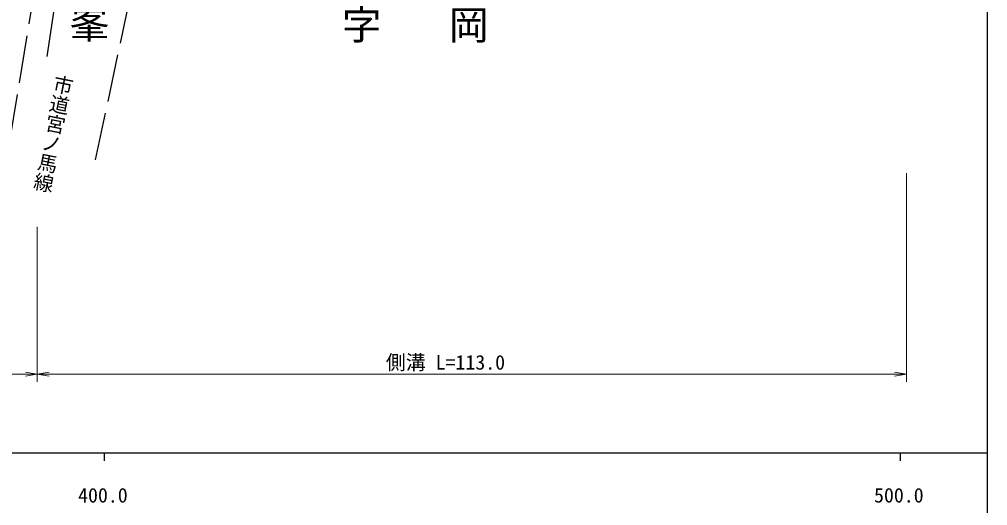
# Model space of a CAD drawing. Units: millimetres, scale not verified. Extents: x 40000 to 680000, y 20000 to 380000.
# Drawn here: x 457347 to 579000, y 198357 to 259455 of the extents above; entities that cross this region are included whole.
import ezdxf
from ezdxf.enums import TextEntityAlignment as Align

# ---------------------------------------------------------------- set-up
doc = ezdxf.new("R2010")
doc.units = ezdxf.units.MM
doc.header["$LTSCALE"] = 1000
doc.linetypes.add('DASHED', pattern=[7.5, 6, -1.5])
for name, color, linetype, lineweight in [('M-BGD', 7, 'Continuous', 25), ('M-STR-HTXT', 7, 'Continuous', 13), ('M-TTL-BAND', 7, 'Continuous', 25)]:
    doc.layers.add(name, color=color, linetype=linetype, lineweight=lineweight)
doc.layers.add('M-BMK-HTXT', color=7, linetype='Continuous')
doc.styles.add('@ＭＳ ゴシック', font='')
doc.styles.add('ＭＳ ゴシック', font='')
doc.styles.get('@ＭＳ ゴシック').set_extended_font_data('@MS Gothic')
doc.styles.get('ＭＳ ゴシック').set_extended_font_data('MS Gothic')

# ---------------------------------------------------------------- blocks, each defined once
blk = doc.blocks.new('open_arrow')
at = {"color": 0, "linetype": 'Continuous', "lineweight": -2}
blk.add_lwpolyline([(7.5, 1.25), (0, 0), (7.5, -1.25)], dxfattribs=at)

msp = doc.modelspace()

# ---------------------------------------------------------------- linework, layer by layer
at = {"layer": 'M-BGD', "linetype": 'DASHED'}
msp.add_line((466927, 241788), (486893, 335735), dxfattribs=at)
msp.add_lwpolyline([(479446, 339211), (470544, 310280), (465643, 301803), (456107, 244137)], dxfattribs=at)
at = {"layer": 'M-BGD'}
msp.add_lwpolyline([(460838, 254784), (463744, 274024), (467030, 286823)], dxfattribs=at)
at = {"layer": 'M-STR-HTXT'}
for p, q in [((568789, 240142), (568789, 213895)), ((459598, 233377), (459598, 213895)), ((417341, 214895), (459598, 214895)), ((459598, 214895), (568789, 214895))]:
    msp.add_line(p, q, dxfattribs=at)
at = {"layer": 'M-TTL-BAND'}
for p, q in [((579000, 20000), (579000, 370000)), ((40000, 205000), (579000, 205000)), ((468000, 205000), (468000, 204000)), ((568000, 205000), (568000, 204000))]:
    msp.add_line(p, q, dxfattribs=at)

# ---------------------------------------------------------------- block references
at = {"layer": 'M-STR-HTXT', "xscale": 200, "yscale": 200, "rotation": 180}
for p in [(459598, 214895), (568789, 214895)]:
    msp.add_blockref('open_arrow', p, dxfattribs=at)
at = {"layer": 'M-STR-HTXT', "xscale": 200, "yscale": 200}
msp.add_blockref('open_arrow', (459598, 214895), dxfattribs=at)

# ---------------------------------------------------------------- texts
at = {"layer": 'M-BMK-HTXT', "style": '@ＭＳ ゴシック'}
msp.add_text('市道宮ノ馬線', height=1833, rotation=258.691, dxfattribs=at).set_placement((458706, 238006), align=Align.BOTTOM_RIGHT)
at = {"layer": 'M-BMK-HTXT', "insert": (463764, 252866), "char_height": 3666, "attachment_point": 9, "rotation": 270, "style": '@ＭＳ ゴシック'}
msp.add_mtext('\\T1.72;字鈴峯', dxfattribs=at)
at = {"layer": 'M-BMK-HTXT', "insert": (497848, 256510), "char_height": 3666, "attachment_point": 7, "style": 'ＭＳ ゴシック'}
msp.add_mtext('\\T2.69;字岡', dxfattribs=at)
at = {"layer": 'M-STR-HTXT', "style": 'ＭＳ ゴシック'}
msp.add_text('側溝 L=113.0', height=1833, dxfattribs=at).set_placement((510883, 214895), align=Align.BOTTOM_CENTER)
at = {"layer": 'M-TTL-BAND', "style": 'ＭＳ ゴシック'}
for s, p in [('400.0', (467844, 198195)), ('500.0', (567844, 198195))]:
    msp.add_text(s, height=1833, dxfattribs=at).set_placement(p, align=Align.BOTTOM_CENTER)

doc.saveas('drawing.dxf')
